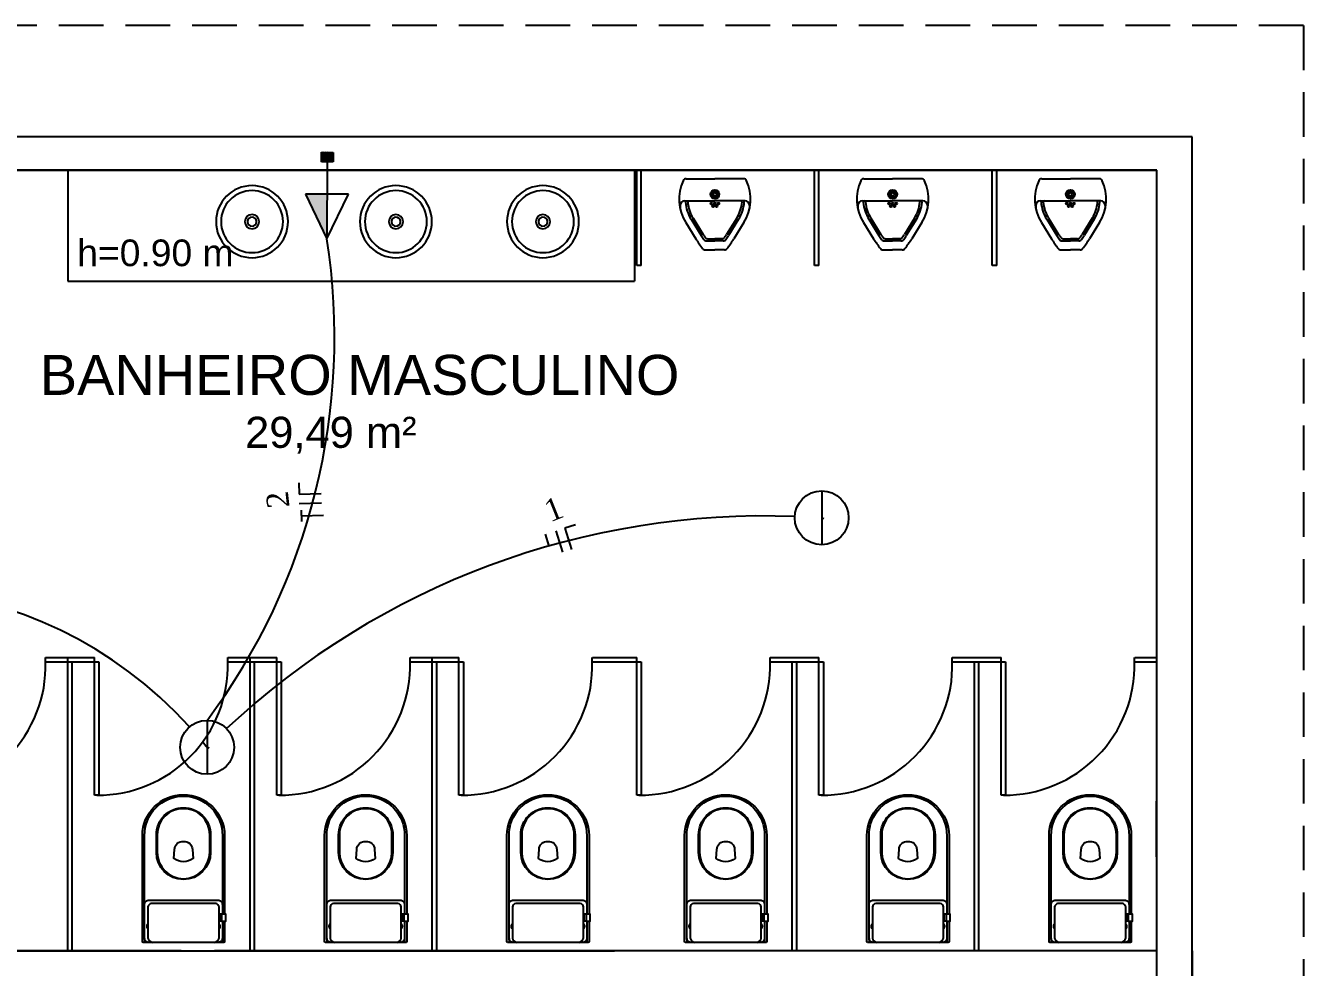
# Model space of a CAD drawing. Header units: inches. Extents: x 645122 to 645329, y 8794230 to 8794268.
# Drawn here: x 645144.23 to 645149.98, y 8794245.35 to 8794249.58 of the extents above; entities that cross this region are included whole.
import ezdxf

# ---------------------------------------------------------------- set-up
doc = ezdxf.new("R2010")
doc.units = ezdxf.units.IN
doc.header["$LTSCALE"] = 8
doc.header["$MEASUREMENT"] = 0
doc.linetypes.add('HIDDEN', pattern=[0.375, 0.25, -0.125])
for name, color, linetype in [('APBAN', 7, 'Continuous'), ('APBAN-I', 251, 'Continuous'), ('pena01', 8, 'Continuous'), ('pena02', 7, 'Continuous'), ('pena1', 8, 'Continuous'), ('pena2', 7, 'Continuous'), ('pena3', 2, 'Continuous'), ('SAN', 7, 'Continuous'), ('SANFINAL', 1, 'Continuous')]:
    doc.layers.add(name, color=color, linetype=linetype)
doc.styles.add('ARIAL', font='arial.ttf', dxfattribs={"height": 36})
doc.styles.add('rocha', font='times.ttf')

# ---------------------------------------------------------------- blocks, each defined once
blk = doc.blocks.new('MICTOR01')
at = {"layer": 'APBAN'}
for p, q in [((-0.1292, 0), (0, 0)), ((0.1292, 0), (0, 0)), ((-0.1309, -0.1976), (-0.0856, -0.2705)), ((0.1309, -0.1976), (0.0856, -0.2705)), ((-0.0432, -0.32), (0, -0.32)), ((0.0432, -0.32), (0, -0.32))]:
    blk.add_line(p, q, dxfattribs=at)
for centre, radius, start, end in [((0.039, -0.092), 0.2, 155.40407, 211.85996), ((-0.1292, -0.015), 0.015, 90, 155.40407), ((0.1292, -0.015), 0.015, 24.59593, 90), ((-0.039, -0.092), 0.2, 328.14004, 24.59593), ((0.3391, -0.0065), 0.5, 211.85996, 217.97883), ((-0.3391, -0.0065), 0.5, 322.02117, 328.14004), ((-0.0432, -0.305), 0.015, 217.97883, 270), ((0.0432, -0.305), 0.015, 270, 322.02117)]:
    blk.add_arc(centre, radius, start, end, dxfattribs=at)
at = {"layer": 'APBAN-I'}
for p, q in [((-0.1364, -0.1), (0, -0.1)), ((0.1364, -0.1), (0, -0.1)), ((-0.1564, -0.12), (-0.1564, -0.1346)), ((0.1564, -0.12), (0.1564, -0.1346)), ((-0.1068, -0.1826), (-0.0615, -0.2555)), ((-0.0983, -0.1773), (-0.053, -0.2502)), ((0.0983, -0.1773), (0.053, -0.2502)), ((0.1068, -0.1826), (0.0615, -0.2555)), ((-0.0374, -0.28), (0, -0.28)), ((-0.0321, -0.27), (0, -0.27)), ((0.0321, -0.27), (0, -0.27)), ((0.0374, -0.28), (0, -0.28))]:
    blk.add_line(p, q, dxfattribs=at)
for centre, radius in [((0, -0.07), 0.02), ((0, -0.07), 0.015), ((-0.016, -0.112), 0.004), ((0, -0.07), 0.0075), ((0, -0.112), 0.004), ((0.016, -0.112), 0.004), ((-0.008, -0.124), 0.004), ((0.008, -0.124), 0.004)]:
    blk.add_circle(centre, radius, dxfattribs=at)
for centre, radius, start, end in [((-0.1364, -0.12), 0.02, 90, 180), ((-0.1272, -0.105), 0.005, 90, 184.47363), ((0.039, -0.092), 0.1717, 184.47363, 211.85996), ((-0.1171, -0.105), 0.005, 90, 184.75982), ((0.039, -0.092), 0.1617, 184.75982, 211.85996), ((-0.039, -0.092), 0.1617, 328.14004, 355.24018), ((-0.039, -0.092), 0.1717, 328.14004, 355.52637), ((0.1171, -0.105), 0.005, 355.24018, 90), ((0.1272, -0.105), 0.005, 355.52637, 90), ((0.1364, -0.12), 0.02, 0, 90), ((0.3391, -0.0065), 0.4717, 211.85996, 214.46895), ((0.3391, -0.0065), 0.4617, 211.85996, 213.79631), ((-0.0374, -0.265), 0.015, 214.46895, 270), ((-0.0321, -0.255), 0.015, 213.79631, 270), ((0.0321, -0.255), 0.015, 270, 326.20369), ((0.0374, -0.265), 0.015, 270, 325.53105), ((-0.3391, -0.0065), 0.4617, 326.20369, 328.14004), ((-0.3391, -0.0065), 0.4717, 325.53105, 328.14004)]:
    blk.add_arc(centre, radius, start, end, dxfattribs=at)

msp = doc.modelspace()

# ---------------------------------------------------------------- hatches: boundary and pattern name
at = {"layer": 'pena2'}
h = msp.add_hatch(color=2, dxfattribs=at)
h.paths.add_polyline_path([(645145.5177, 8794248.7734), (645145.589, 8794248.6243), (645145.5892, 8794248.7733)])
h.paths.add_polyline_path([(645145.4928, 8794248.8254), (645145.5177, 8794248.7734), (645145.5892, 8794248.7733), (645145.5893, 8794248.8253)])
at = {"layer": 'pena3', "linetype": 'Continuous'}
h = msp.add_hatch(dxfattribs=at)
h.set_pattern_fill('ANSI31', color=256, scale=0.04027, angle=1169.92586, style=0)
h.set_pattern_definition([(134.92586, (645119.6225464, 8794259.685132), (-0.0035639672, -0.0035547556), [])])
h.paths.add_polyline_path([(645145.5643, 8794248.9707), (645145.5644, 8794249.013), (645145.6179, 8794249.0129), (645145.6178, 8794248.9706)])

# ---------------------------------------------------------------- linework, layer by layer
at = {"layer": 'Defpoints', "color": 0, "linetype": 'ByBlock'}
for p in [(645144.9102, 8794246.123), (645144.9102, 8794246.123), (645145.7302, 8794246.123), (645146.5502, 8794246.123), (645147.3502, 8794246.123, 0.1331), (645147.3502, 8794246.123, 0.1331), (645148.1702, 8794246.123, 0.1331), (645148.9902, 8794246.123, 0.1331), (645144.7618, 8794245.458), (645144.7618, 8794245.458), (645145.5818, 8794245.458), (645146.4018, 8794245.458), (645147.2018, 8794245.458, 0.1331), (645147.2018, 8794245.458, 0.1331), (645148.0218, 8794245.458, 0.1331), (645148.8418, 8794245.458, 0.1331)]:
    msp.add_point(p, dxfattribs=at)
at = {"layer": 'pena01', "color": 8, "linetype": 'HIDDEN', "ltscale": 0.1}
msp.add_line((645149.9833, 8794249.5833, 0.1331), (645149.9833, 8794241.1083, 0.1331), dxfattribs=at)
at = {"layer": 'pena01', "color": 8}
for p, q in [((645149.4833, 8794249.0833), (645140.7333, 8794249.0833)), ((645149.4833, 8794249.0833, 0.1331), (645140.8833, 8794249.0833)), ((645149.4833, 8794244.0933, 0.1331), (645149.4833, 8794249.0833, 0.1331)), ((645149.3233, 8794248.9333), (645140.8833, 8794248.9333)), ((645140.8833, 8794248.9333), (645149.3233, 8794248.9333)), ((645144.4233, 8794248.9333), (645144.4233, 8794248.4333)), ((645146.973, 8794248.9333), (645146.973, 8794248.4333)), ((645146.983, 8794248.504), (645146.983, 8794248.9333)), ((645147.003, 8794248.504), (645147.003, 8794248.9333)), ((645147.783, 8794248.504), (645147.783, 8794248.9333)), ((645147.803, 8794248.504), (645147.803, 8794248.9333)), ((645148.583, 8794248.504), (645148.583, 8794248.9333)), ((645148.583, 8794248.504), (645148.583, 8794248.9333)), ((645148.583, 8794248.504), (645148.583, 8794248.9333)), ((645148.603, 8794248.504), (645148.603, 8794248.9333)), ((645148.603, 8794248.504), (645148.603, 8794248.9333)), ((645148.603, 8794248.504), (645148.603, 8794248.9333)), ((645149.3233, 8794245.4208, 0.1331), (645149.3233, 8794248.9333, 0.1331)), ((645149.3233, 8794244.2433, 0.1331), (645149.3233, 8794248.9333, 0.1331)), ((645147.003, 8794248.504, -0.1331), (645146.983, 8794248.504, -0.1331)), ((645147.803, 8794248.504, -0.1331), (645147.783, 8794248.504, -0.1331)), ((645148.603, 8794248.504, -0.1331), (645148.583, 8794248.504, -0.1331)), ((645148.603, 8794248.504, -0.1331), (645148.583, 8794248.504, -0.1331)), ((645148.603, 8794248.504, -0.1331), (645148.583, 8794248.504, -0.1331)), ((645144.4233, 8794248.4333), (645146.973, 8794248.4333)), ((645144.3233, 8794246.7408), (645144.5433, 8794246.7408)), ((645144.3233, 8794246.7408), (645144.4233, 8794246.7408)), ((645144.3233, 8794246.7208, -0.1331), (645144.3233, 8794246.7408, -0.1331)), ((645144.3233, 8794246.7208), (645144.5633, 8794246.7208)), ((645144.3233, 8794246.7208), (645144.4233, 8794246.7208)), ((645144.4233, 8794246.7408), (645144.5433, 8794246.7408)), ((645144.4233, 8794246.7408), (645144.5433, 8794246.7408)), ((645144.4233, 8794245.4208, -0.1331), (645144.4233, 8794246.7408, -0.1331)), ((645144.4233, 8794245.4208, -0.1331), (645144.4233, 8794246.7408, -0.1331)), ((645144.4233, 8794245.4208, -0.1331), (645144.4233, 8794246.7408, -0.1331)), ((645144.4233, 8794245.4208, -0.1331), (645144.4233, 8794246.7408, -0.1331)), ((645144.4233, 8794246.7208), (645144.5433, 8794246.7208)), ((645144.4233, 8794246.7208), (645144.5433, 8794246.7208)), ((645144.4233, 8794245.4208, -0.1331), (645144.4233, 8794246.7208, -0.1331)), ((645144.4233, 8794245.4208, -0.1331), (645144.4233, 8794246.7208, -0.1331)), ((645144.4433, 8794245.4208, -0.1331), (645144.4433, 8794246.7208, -0.1331)), ((645144.4433, 8794245.4208, -0.1331), (645144.4433, 8794246.7208, -0.1331)), ((645144.4433, 8794245.4208, -0.1331), (645144.4433, 8794246.7208, -0.1331)), ((645144.4433, 8794245.4208, -0.1331), (645144.4433, 8794246.7208, -0.1331)), ((645144.4433, 8794245.4208, -0.1331), (645144.4433, 8794246.7208, -0.1331)), ((645144.4433, 8794245.4208, -0.1331), (645144.4433, 8794246.7208, -0.1331)), ((645144.5433, 8794246.7208, -0.1331), (645144.5433, 8794246.7408, -0.1331)), ((645144.5433, 8794246.7208, -0.1331), (645144.5433, 8794246.7408, -0.1331)), ((645144.5433, 8794246.1208), (645144.5433, 8794246.7208)), ((645144.5433, 8794246.7208), (645144.5633, 8794246.7208)), ((645144.5433, 8794246.1208), (645144.5433, 8794246.7208)), ((645144.5433, 8794246.7208), (645144.5633, 8794246.7208)), ((645144.5633, 8794246.7208), (645144.5633, 8794246.1208)), ((645144.5633, 8794246.7208), (645144.5633, 8794246.1208)), ((645145.1433, 8794246.7408), (645145.3633, 8794246.7408)), ((645145.1433, 8794246.7408), (645145.2433, 8794246.7408)), ((645145.1433, 8794246.7208, -0.1331), (645145.1433, 8794246.7408, -0.1331)), ((645145.1433, 8794246.7208), (645145.3833, 8794246.7208)), ((645145.1433, 8794246.7208), (645145.2433, 8794246.7208)), ((645145.2433, 8794246.7408), (645145.3633, 8794246.7408)), ((645145.2433, 8794245.4208, -0.1331), (645145.2433, 8794246.7408, -0.1331)), ((645145.2433, 8794245.4208, -0.1331), (645145.2433, 8794246.7408, -0.1331)), ((645145.2433, 8794246.7208), (645145.3633, 8794246.7208)), ((645145.2433, 8794245.4208, -0.1331), (645145.2433, 8794246.7208, -0.1331)), ((645145.2633, 8794245.4208, -0.1331), (645145.2633, 8794246.7208, -0.1331)), ((645145.2633, 8794245.4208, -0.1331), (645145.2633, 8794246.7208, -0.1331)), ((645145.2633, 8794245.4208, -0.1331), (645145.2633, 8794246.7208, -0.1331)), ((645145.3633, 8794246.7208, -0.1331), (645145.3633, 8794246.7408, -0.1331)), ((645145.3633, 8794246.1208), (645145.3633, 8794246.7208)), ((645145.3633, 8794246.7208), (645145.3833, 8794246.7208)), ((645145.3833, 8794246.7208), (645145.3833, 8794246.1208)), ((645145.9633, 8794246.7408), (645146.1833, 8794246.7408)), ((645145.9633, 8794246.7408), (645146.0633, 8794246.7408)), ((645145.9633, 8794246.7208, -0.1331), (645145.9633, 8794246.7408, -0.1331)), ((645145.9633, 8794246.7208), (645146.2033, 8794246.7208)), ((645145.9633, 8794246.7208), (645146.0633, 8794246.7208)), ((645146.0633, 8794246.7408), (645146.1833, 8794246.7408)), ((645146.0633, 8794245.4208, -0.1331), (645146.0633, 8794246.7408, -0.1331)), ((645146.0633, 8794245.4208, -0.1331), (645146.0633, 8794246.7408, -0.1331)), ((645146.0633, 8794245.4208, -0.1331), (645146.0633, 8794246.7408, -0.1331)), ((645146.0633, 8794245.4208, -0.1331), (645146.0633, 8794246.7408, -0.1331)), ((645146.0633, 8794246.7208), (645146.1833, 8794246.7208)), ((645146.0633, 8794245.4208, -0.1331), (645146.0633, 8794246.7208, -0.1331)), ((645146.0633, 8794245.4208, -0.1331), (645146.0633, 8794246.7208, -0.1331)), ((645146.0833, 8794245.4208, -0.1331), (645146.0833, 8794246.7208, -0.1331)), ((645146.0833, 8794245.4208, -0.1331), (645146.0833, 8794246.7208, -0.1331)), ((645146.0833, 8794245.4208, -0.1331), (645146.0833, 8794246.7208, -0.1331)), ((645146.0833, 8794245.4208, -0.1331), (645146.0833, 8794246.7208, -0.1331)), ((645146.0833, 8794245.4208, -0.1331), (645146.0833, 8794246.7208, -0.1331)), ((645146.0833, 8794245.4208, -0.1331), (645146.0833, 8794246.7208, -0.1331)), ((645146.1833, 8794246.7208, -0.1331), (645146.1833, 8794246.7408, -0.1331)), ((645146.1833, 8794246.1208), (645146.1833, 8794246.7208)), ((645146.1833, 8794246.7208), (645146.2033, 8794246.7208)), ((645146.2033, 8794246.7208), (645146.2033, 8794246.1208)), ((645146.7833, 8794246.7208), (645146.7833, 8794246.7408)), ((645146.7841, 8794246.7408), (645146.8833, 8794246.7408)), ((645146.7841, 8794246.7208), (645146.8833, 8794246.7208)), ((645146.8633, 8794246.7408, 0.1331), (645146.9833, 8794246.7408, 0.1331)), ((645146.8633, 8794246.7408, 0.1331), (645146.9833, 8794246.7408, 0.1331)), ((645146.8633, 8794246.7208, 0.1331), (645146.9833, 8794246.7208, 0.1331)), ((645146.8633, 8794246.7208, 0.1331), (645146.9833, 8794246.7208, 0.1331)), ((645146.9833, 8794246.7208), (645146.9833, 8794246.7408)), ((645146.9833, 8794246.7208), (645146.9833, 8794246.7408)), ((645146.9833, 8794246.7208, 0.1331), (645147.0033, 8794246.7208, 0.1331)), ((645146.9833, 8794246.1208, 0.1331), (645146.9833, 8794246.7208, 0.1331)), ((645146.9833, 8794246.7208, 0.1331), (645147.0033, 8794246.7208, 0.1331)), ((645146.9833, 8794246.1208, 0.1331), (645146.9833, 8794246.7208, 0.1331)), ((645146.9833, 8794246.7208, 0.1331), (645147.0033, 8794246.7208, 0.1331)), ((645147.0033, 8794246.7208, 0.1331), (645147.0033, 8794246.1208, 0.1331)), ((645147.0033, 8794246.7208, 0.1331), (645147.0033, 8794246.1208, 0.1331)), ((645147.5833, 8794246.7408, 0.1331), (645147.8033, 8794246.7408, 0.1331)), ((645147.5833, 8794246.7408, 0.1331), (645147.6833, 8794246.7408, 0.1331)), ((645147.5833, 8794246.7208), (645147.5833, 8794246.7408)), ((645147.5833, 8794246.7208, 0.1331), (645147.8233, 8794246.7208, 0.1331)), ((645147.5833, 8794246.7208, 0.1331), (645147.6833, 8794246.7208, 0.1331)), ((645147.6833, 8794246.7408, 0.1331), (645147.8033, 8794246.7408, 0.1331)), ((645147.6833, 8794246.7208, 0.1331), (645147.8033, 8794246.7208, 0.1331)), ((645147.6833, 8794245.4208), (645147.6833, 8794246.7208)), ((645147.6833, 8794245.4208), (645147.6833, 8794246.7208)), ((645147.6833, 8794245.4208), (645147.6833, 8794246.7208)), ((645147.7033, 8794245.4208), (645147.7033, 8794246.7208)), ((645147.7033, 8794245.4208), (645147.7033, 8794246.7208)), ((645147.7033, 8794245.4208), (645147.7033, 8794246.7208)), ((645147.8033, 8794246.7208), (645147.8033, 8794246.7408)), ((645147.8033, 8794246.1208, 0.1331), (645147.8033, 8794246.7208, 0.1331)), ((645147.8033, 8794246.7208, 0.1331), (645147.8233, 8794246.7208, 0.1331)), ((645147.8233, 8794246.7208, 0.1331), (645147.8233, 8794246.1208, 0.1331)), ((645148.4033, 8794246.7408, 0.1331), (645148.6233, 8794246.7408, 0.1331)), ((645148.4033, 8794246.7408, 0.1331), (645148.5033, 8794246.7408, 0.1331)), ((645148.4033, 8794246.7208), (645148.4033, 8794246.7408)), ((645148.4033, 8794246.7208, 0.1331), (645148.6433, 8794246.7208, 0.1331)), ((645148.4033, 8794246.7208, 0.1331), (645148.5033, 8794246.7208, 0.1331)), ((645148.5033, 8794246.7408, 0.1331), (645148.6233, 8794246.7408, 0.1331)), ((645148.5033, 8794246.7208, 0.1331), (645148.6233, 8794246.7208, 0.1331)), ((645148.5033, 8794245.4208), (645148.5033, 8794246.7208)), ((645148.5033, 8794245.4208), (645148.5033, 8794246.7208)), ((645148.5033, 8794245.4208), (645148.5033, 8794246.7208)), ((645148.5033, 8794245.4208), (645148.5033, 8794246.7208)), ((645148.5033, 8794245.4208), (645148.5033, 8794246.7208)), ((645148.5033, 8794245.4208), (645148.5033, 8794246.7208)), ((645148.5233, 8794245.4208), (645148.5233, 8794246.7208)), ((645148.5233, 8794245.4208), (645148.5233, 8794246.7208)), ((645148.5233, 8794245.4208), (645148.5233, 8794246.7208)), ((645148.5233, 8794245.4208), (645148.5233, 8794246.7208)), ((645148.5233, 8794245.4208), (645148.5233, 8794246.7208)), ((645148.5233, 8794245.4208), (645148.5233, 8794246.7208)), ((645148.6233, 8794246.7208), (645148.6233, 8794246.7408)), ((645148.6233, 8794246.1208, 0.1331), (645148.6233, 8794246.7208, 0.1331)), ((645148.6233, 8794246.7208, 0.1331), (645148.6433, 8794246.7208, 0.1331)), ((645148.6433, 8794246.7208, 0.1331), (645148.6433, 8794246.1208, 0.1331)), ((645149.2233, 8794246.7208, 0.1331), (645149.2233, 8794246.7408, 0.1331)), ((645149.2241, 8794246.7408, 0.1331), (645149.3233, 8794246.7408, 0.1331)), ((645149.2241, 8794246.7208, 0.1331), (645149.3233, 8794246.7208, 0.1331)), ((645144.5633, 8794246.1208), (645144.5433, 8794246.1208)), ((645144.5633, 8794246.1208), (645144.5433, 8794246.1208)), ((645145.3833, 8794246.1208), (645145.3633, 8794246.1208)), ((645146.2033, 8794246.1208), (645146.1833, 8794246.1208)), ((645147.0033, 8794246.1208, 0.1331), (645146.9833, 8794246.1208, 0.1331)), ((645147.0033, 8794246.1208, 0.1331), (645146.9833, 8794246.1208, 0.1331)), ((645147.8233, 8794246.1208, 0.1331), (645147.8033, 8794246.1208, 0.1331)), ((645148.6433, 8794246.1208, 0.1331), (645148.6233, 8794246.1208, 0.1331)), ((645140.8833, 8794245.4208), (645144.9333, 8794245.4208)), ((645144.9333, 8794245.4208), (645140.8833, 8794245.4208)), ((645140.8833, 8794245.4208), (645145.0833, 8794245.4208)), ((645140.8833, 8794245.4208), (645146.8833, 8794245.4208)), ((645149.3233, 8794245.4208), (645145.0833, 8794245.4208)), ((645149.4833, 8794245.4208, 0.1331), (645149.4833, 8794241.6083, 0.1331))]:
    msp.add_line(p, q, dxfattribs=at)
for centre in [(645143.7383, 8794246.706), (645144.5583, 8794246.706), (645144.5583, 8794246.706), (645145.3783, 8794246.706), (645146.1983, 8794246.706), (645146.9983, 8794246.706, 0.1331), (645146.9983, 8794246.706, 0.1331), (645147.8183, 8794246.706, 0.1331), (645148.6383, 8794246.706, 0.1331)]:
    msp.add_arc(centre, 0.5852, 269.51044, 1.45249, dxfattribs=at)
at = {"layer": 'pena02'}
for centre in [(645146.4436, 8794243.3195), (645143.678, 8794242.287)]:
    msp.add_arc(centre, 4.2743, 71.15286, 71.27884, dxfattribs=at)
at = {"layer": 'pena1', "linetype": 'HIDDEN', "ltscale": 0.1}
msp.add_line((645149.9833, 8794249.5833, 0.1331), (645140.8833, 8794249.5833), dxfattribs=at)
at = {"layer": 'pena1'}
msp.add_line((645149.3227, 8794245.8433), (645149.3227, 8794246.0933), dxfattribs=at)
at = {"layer": 'pena2'}
for p, q in [((645145.4626, 8794247.5256), (645145.4638, 8794247.4756)), ((645145.4638, 8794247.4756), (645145.5638, 8794247.478)), ((645145.4648, 8794247.4331), (645145.5648, 8794247.4355)), ((645145.4733, 8794247.4023), (645145.4745, 8794247.3523)), ((645145.4738, 8794247.3774), (645145.5738, 8794247.3799)), ((645146.5718, 8794247.2949), (645146.588, 8794247.2417)), ((645146.6196, 8794247.3095), (645146.6487, 8794247.2138)), ((645146.7081, 8794247.3364), (645146.6603, 8794247.3218)), ((645146.6603, 8794247.3218), (645146.6894, 8794247.2262))]:
    msp.add_line(p, q, dxfattribs=at)
for centre, radius, start, end in [((645142.7442, 8794248.1817), 2.879, 323.20983, 8.84479), ((645147.5576, 8794243.8383), 3.5388, 87.78473, 133.1497), ((645143.5624, 8794245.1513), 1.901, 42.19419, 128.66904), ((645143.5624, 8794245.1513), 1.901, 38.51496, 39.46559)]:
    msp.add_arc(centre, radius, start, end, dxfattribs=at)
at = {"layer": 'pena3'}
for p, q in [((645145.5643, 8794248.9707), (645145.5644, 8794249.013)), ((645145.5644, 8794249.013), (645145.6179, 8794249.0129)), ((645145.6179, 8794249.0129), (645145.6178, 8794248.9706)), ((645145.6178, 8794248.9706), (645145.5643, 8794248.9707)), ((645145.5895, 8794248.9686), (645145.589, 8794248.6251)), ((645145.5895, 8794248.9686), (645145.5895, 8794248.9686)), ((645145.4928, 8794248.8254), (645145.5892, 8794248.6239)), ((645145.6861, 8794248.8251), (645145.4928, 8794248.8254)), ((645145.5892, 8794248.6239), (645145.6861, 8794248.8251)), ((645145.5892, 8794248.6239), (645145.5892, 8794248.6239)), ((645147.8155, 8794247.49), (645147.8155, 8794247.2475)), ((645145.0498, 8794246.4574), (645145.0498, 8794246.215))]:
    msp.add_line(p, q, dxfattribs=at)
for centre in [(645147.8155, 8794247.3688), (645145.0498, 8794246.3362)]:
    msp.add_circle(centre, 0.1212, dxfattribs=at)
at = {"layer": 'SAN'}
for points, elevation in [([(645144.7618, 8794245.458, -0.329256), (645144.7585, 8794245.4618), (645144.7585, 8794245.939, -0.412623), (645144.9435, 8794246.123, -0.412623), (645145.1285, 8794245.939), (645145.1285, 8794245.5875), (645145.1325, 8794245.5875), (645145.1325, 8794245.5525), (645145.1285, 8794245.5525), (645145.1285, 8794245.4618, -0.329256), (645145.1252, 8794245.458), (645145.116, 8794245.458), (645144.9435, 8794245.458), (645144.7706, 8794245.458)], 0), ([(645144.7618, 8794245.458, -0.329256), (645144.7585, 8794245.4618), (645144.7585, 8794245.939, -0.412623), (645144.9435, 8794246.123, -0.412623), (645145.1285, 8794245.939), (645145.1285, 8794245.5875), (645145.1325, 8794245.5875), (645145.1325, 8794245.5525), (645145.1285, 8794245.5525), (645145.1285, 8794245.4618, -0.329256), (645145.1252, 8794245.458), (645145.116, 8794245.458), (645144.9435, 8794245.458), (645144.7706, 8794245.458)], 0), ([(645145.5818, 8794245.458, -0.329256), (645145.5785, 8794245.4618), (645145.5785, 8794245.939, -0.412623), (645145.7635, 8794246.123, -0.412623), (645145.9485, 8794245.939), (645145.9485, 8794245.5875), (645145.9525, 8794245.5875), (645145.9525, 8794245.5525), (645145.9485, 8794245.5525), (645145.9485, 8794245.4618, -0.329256), (645145.9452, 8794245.458), (645145.936, 8794245.458), (645145.7635, 8794245.458), (645145.5906, 8794245.458)], 0), ([(645146.4018, 8794245.458, -0.329256), (645146.3985, 8794245.4618), (645146.3985, 8794245.939, -0.412623), (645146.5835, 8794246.123, -0.412623), (645146.7685, 8794245.939), (645146.7685, 8794245.5875), (645146.7725, 8794245.5875), (645146.7725, 8794245.5525), (645146.7685, 8794245.5525), (645146.7685, 8794245.4618, -0.329256), (645146.7652, 8794245.458), (645146.756, 8794245.458), (645146.5835, 8794245.458), (645146.4106, 8794245.458)], 0), ([(645147.2018, 8794245.458, -0.329256), (645147.1985, 8794245.4618), (645147.1985, 8794245.939, -0.412623), (645147.3835, 8794246.123, -0.412623), (645147.5685, 8794245.939), (645147.5685, 8794245.5875), (645147.5725, 8794245.5875), (645147.5725, 8794245.5525), (645147.5685, 8794245.5525), (645147.5685, 8794245.4618, -0.329256), (645147.5652, 8794245.458), (645147.556, 8794245.458), (645147.3835, 8794245.458), (645147.2106, 8794245.458)], 0.1331), ([(645147.2018, 8794245.458, -0.329256), (645147.1985, 8794245.4618), (645147.1985, 8794245.939, -0.412623), (645147.3835, 8794246.123, -0.412623), (645147.5685, 8794245.939), (645147.5685, 8794245.5875), (645147.5725, 8794245.5875), (645147.5725, 8794245.5525), (645147.5685, 8794245.5525), (645147.5685, 8794245.4618, -0.329256), (645147.5652, 8794245.458), (645147.556, 8794245.458), (645147.3835, 8794245.458), (645147.2106, 8794245.458)], 0.1331), ([(645148.0218, 8794245.458, -0.329256), (645148.0185, 8794245.4618), (645148.0185, 8794245.939, -0.412623), (645148.2035, 8794246.123, -0.412623), (645148.3885, 8794245.939), (645148.3885, 8794245.5875), (645148.3925, 8794245.5875), (645148.3925, 8794245.5525), (645148.3885, 8794245.5525), (645148.3885, 8794245.4618, -0.329256), (645148.3852, 8794245.458), (645148.376, 8794245.458), (645148.2035, 8794245.458), (645148.0306, 8794245.458)], 0.1331), ([(645148.8418, 8794245.458, -0.329256), (645148.8385, 8794245.4618), (645148.8385, 8794245.939, -0.412623), (645149.0235, 8794246.123, -0.412623), (645149.2085, 8794245.939), (645149.2085, 8794245.5875), (645149.2125, 8794245.5875), (645149.2125, 8794245.5525), (645149.2085, 8794245.5525), (645149.2085, 8794245.4618, -0.329256), (645149.2052, 8794245.458), (645149.196, 8794245.458), (645149.0235, 8794245.458), (645148.8506, 8794245.458)], 0.1331), ([(645144.9435, 8794246.064, -0.418544), (645145.0655, 8794245.943), (645145.0655, 8794245.864, -0.411864), (645144.9435, 8794245.741, -0.411864), (645144.8215, 8794245.864), (645144.8215, 8794245.943, -0.418544)], 0), ([(645144.9435, 8794246.064, -0.418544), (645145.0655, 8794245.943), (645145.0655, 8794245.864, -0.411864), (645144.9435, 8794245.741, -0.411864), (645144.8215, 8794245.864), (645144.8215, 8794245.943, -0.418544)], 0), ([(645145.7635, 8794246.064, -0.418544), (645145.8855, 8794245.943), (645145.8855, 8794245.864, -0.411864), (645145.7635, 8794245.741, -0.411864), (645145.6415, 8794245.864), (645145.6415, 8794245.943, -0.418544)], 0), ([(645146.5835, 8794246.064, -0.418544), (645146.7055, 8794245.943), (645146.7055, 8794245.864, -0.411864), (645146.5835, 8794245.741, -0.411864), (645146.4615, 8794245.864), (645146.4615, 8794245.943, -0.418544)], 0), ([(645147.3835, 8794246.064, -0.418544), (645147.5055, 8794245.943), (645147.5055, 8794245.864, -0.411864), (645147.3835, 8794245.741, -0.411864), (645147.2615, 8794245.864), (645147.2615, 8794245.943, -0.418544)], 0.1331), ([(645147.3835, 8794246.064, -0.418544), (645147.5055, 8794245.943), (645147.5055, 8794245.864, -0.411864), (645147.3835, 8794245.741, -0.411864), (645147.2615, 8794245.864), (645147.2615, 8794245.943, -0.418544)], 0.1331), ([(645148.2035, 8794246.064, -0.418544), (645148.3255, 8794245.943), (645148.3255, 8794245.864, -0.411864), (645148.2035, 8794245.741, -0.411864), (645148.0815, 8794245.864), (645148.0815, 8794245.943, -0.418544)], 0.1331), ([(645149.0235, 8794246.064, -0.418544), (645149.1455, 8794245.943), (645149.1455, 8794245.864, -0.411864), (645149.0235, 8794245.741, -0.411864), (645148.9015, 8794245.864), (645148.9015, 8794245.943, -0.418544)], 0.1331), ([(645144.9435, 8794245.913, -0.428571), (645144.9835, 8794245.876), (645144.9865, 8794245.836, -0.16754), (645144.9435, 8794245.821, -0.16754), (645144.9005, 8794245.836), (645144.9035, 8794245.876, -0.428571)], 0), ([(645144.9435, 8794245.913, -0.428571), (645144.9835, 8794245.876), (645144.9865, 8794245.836, -0.16754), (645144.9435, 8794245.821, -0.16754), (645144.9005, 8794245.836), (645144.9035, 8794245.876, -0.428571)], 0), ([(645145.7635, 8794245.913, -0.428571), (645145.8035, 8794245.876), (645145.8065, 8794245.836, -0.16754), (645145.7635, 8794245.821, -0.16754), (645145.7205, 8794245.836), (645145.7235, 8794245.876, -0.428571)], 0), ([(645146.5835, 8794245.913, -0.428571), (645146.6235, 8794245.876), (645146.6265, 8794245.836, -0.16754), (645146.5835, 8794245.821, -0.16754), (645146.5405, 8794245.836), (645146.5435, 8794245.876, -0.428571)], 0), ([(645147.3835, 8794245.913, -0.428571), (645147.4235, 8794245.876), (645147.4265, 8794245.836, -0.16754), (645147.3835, 8794245.821, -0.16754), (645147.3405, 8794245.836), (645147.3435, 8794245.876, -0.428571)], 0.1331), ([(645147.3835, 8794245.913, -0.428571), (645147.4235, 8794245.876), (645147.4265, 8794245.836, -0.16754), (645147.3835, 8794245.821, -0.16754), (645147.3405, 8794245.836), (645147.3435, 8794245.876, -0.428571)], 0.1331), ([(645148.2035, 8794245.913, -0.428571), (645148.2435, 8794245.876), (645148.2465, 8794245.836, -0.16754), (645148.2035, 8794245.821, -0.16754), (645148.1605, 8794245.836), (645148.1635, 8794245.876, -0.428571)], 0.1331), ([(645149.0235, 8794245.913, -0.428571), (645149.0635, 8794245.876), (645149.0665, 8794245.836, -0.16754), (645149.0235, 8794245.821, -0.16754), (645148.9805, 8794245.836), (645148.9835, 8794245.876, -0.428571)], 0.1331)]:
    msp.add_lwpolyline(points, format="xyb", close=True, dxfattribs=dict(at, elevation=elevation))
for points, elevation in [([(645144.7885, 8794245.458, -0.436499), (645144.7685, 8794245.478), (645144.7685, 8794245.628, -0.438636), (645144.7885, 8794245.648), (645144.9435, 8794245.648), (645145.0985, 8794245.648, -0.438636), (645145.1185, 8794245.628), (645145.1185, 8794245.5875, -0.462949)], 0), ([(645144.7885, 8794245.458, -0.436499), (645144.7685, 8794245.478), (645144.7685, 8794245.628, -0.438636), (645144.7885, 8794245.648), (645144.9435, 8794245.648), (645145.0985, 8794245.648, -0.438636), (645145.1185, 8794245.628), (645145.1185, 8794245.5875, -0.462949)], 0), ([(645145.6085, 8794245.458, -0.436499), (645145.5885, 8794245.478), (645145.5885, 8794245.628, -0.438636), (645145.6085, 8794245.648), (645145.7635, 8794245.648), (645145.9185, 8794245.648, -0.438636), (645145.9385, 8794245.628), (645145.9385, 8794245.5875, -0.462949)], 0), ([(645146.4285, 8794245.458, -0.436499), (645146.4085, 8794245.478), (645146.4085, 8794245.628, -0.438636), (645146.4285, 8794245.648), (645146.5835, 8794245.648), (645146.7385, 8794245.648, -0.438636), (645146.7585, 8794245.628), (645146.7585, 8794245.5875, -0.462949)], 0), ([(645147.2285, 8794245.458, -0.436499), (645147.2085, 8794245.478), (645147.2085, 8794245.628, -0.438636), (645147.2285, 8794245.648), (645147.3835, 8794245.648), (645147.5385, 8794245.648, -0.438636), (645147.5585, 8794245.628), (645147.5585, 8794245.5875, -0.462949)], 0.1331), ([(645147.2285, 8794245.458, -0.436499), (645147.2085, 8794245.478), (645147.2085, 8794245.628, -0.438636), (645147.2285, 8794245.648), (645147.3835, 8794245.648), (645147.5385, 8794245.648, -0.438636), (645147.5585, 8794245.628), (645147.5585, 8794245.5875, -0.462949)], 0.1331), ([(645148.0485, 8794245.458, -0.436499), (645148.0285, 8794245.478), (645148.0285, 8794245.628, -0.438636), (645148.0485, 8794245.648), (645148.2035, 8794245.648), (645148.3585, 8794245.648, -0.438636), (645148.3785, 8794245.628), (645148.3785, 8794245.5875, -0.462949)], 0.1331), ([(645148.8685, 8794245.458, -0.436499), (645148.8485, 8794245.478), (645148.8485, 8794245.628, -0.438636), (645148.8685, 8794245.648), (645149.0235, 8794245.648), (645149.1785, 8794245.648, -0.438636), (645149.1985, 8794245.628), (645149.1985, 8794245.5875, -0.462949)], 0.1331), ([(645145.1185, 8794245.5525), (645145.1185, 8794245.478, -0.436499), (645145.0985, 8794245.458)], 0), ([(645145.1185, 8794245.5525), (645145.1185, 8794245.478, -0.436499), (645145.0985, 8794245.458)], 0), ([(645145.9385, 8794245.5525), (645145.9385, 8794245.478, -0.436499), (645145.9185, 8794245.458)], 0), ([(645146.7585, 8794245.5525), (645146.7585, 8794245.478, -0.436499), (645146.7385, 8794245.458)], 0), ([(645147.5585, 8794245.5525), (645147.5585, 8794245.478, -0.436499), (645147.5385, 8794245.458)], 0.1331), ([(645147.5585, 8794245.5525), (645147.5585, 8794245.478, -0.436499), (645147.5385, 8794245.458)], 0.1331), ([(645148.3785, 8794245.5525), (645148.3785, 8794245.478, -0.436499), (645148.3585, 8794245.458)], 0.1331), ([(645149.1985, 8794245.5525), (645149.1985, 8794245.478, -0.436499), (645149.1785, 8794245.458)], 0.1331)]:
    msp.add_lwpolyline(points, format="xyb", dxfattribs=dict(at, elevation=elevation))
at = {"layer": 'SAN', "extrusion": (0, 0, -1)}
for centre, major_axis in [((645145.252, 8794248.7011), (-0.1146, 0.1146)), ((645145.8995, 8794248.7011), (-0.1146, 0.1146)), ((645145.8995, 8794248.7011), (-0.1146, 0.1146)), ((645146.5612, 8794248.7011), (-0.1146, 0.1146)), ((645146.5612, 8794248.7011), (-0.1146, 0.1146)), ((645145.252, 8794248.7011), (-0.0226, 0.0226)), ((645145.8995, 8794248.7011), (-0.0226, 0.0226)), ((645145.8995, 8794248.7011), (-0.0226, 0.0226)), ((645146.5612, 8794248.7011), (-0.0226, 0.0226)), ((645146.5612, 8794248.7011), (-0.0226, 0.0226))]:
    msp.add_ellipse(centre, major_axis=major_axis, ratio=1, start_param=3.926991, end_param=10.210176, dxfattribs=at)
at = {"layer": 'SANFINAL'}
for points, elevation in [([(645144.7685, 8794245.6296), (645144.7685, 8794245.939, -0.416038), (645144.9435, 8794246.117, -0.416038), (645145.1185, 8794245.939), (645145.1185, 8794245.6296)], 0), ([(645144.7685, 8794245.6296), (645144.7685, 8794245.939, -0.416038), (645144.9435, 8794246.117, -0.416038), (645145.1185, 8794245.939), (645145.1185, 8794245.6296)], 0), ([(645145.5885, 8794245.6296), (645145.5885, 8794245.939, -0.416038), (645145.7635, 8794246.117, -0.416038), (645145.9385, 8794245.939), (645145.9385, 8794245.6296)], 0), ([(645146.4085, 8794245.6296), (645146.4085, 8794245.939, -0.416038), (645146.5835, 8794246.117, -0.416038), (645146.7585, 8794245.939), (645146.7585, 8794245.6296)], 0), ([(645147.2085, 8794245.6296), (645147.2085, 8794245.939, -0.416038), (645147.3835, 8794246.117, -0.416038), (645147.5585, 8794245.939), (645147.5585, 8794245.6296)], 0.1331), ([(645147.2085, 8794245.6296), (645147.2085, 8794245.939, -0.416038), (645147.3835, 8794246.117, -0.416038), (645147.5585, 8794245.939), (645147.5585, 8794245.6296)], 0.1331), ([(645148.0285, 8794245.6296), (645148.0285, 8794245.939, -0.416038), (645148.2035, 8794246.117, -0.416038), (645148.3785, 8794245.939), (645148.3785, 8794245.6296)], 0.1331), ([(645148.8485, 8794245.6296), (645148.8485, 8794245.939, -0.416038), (645149.0235, 8794246.117, -0.416038), (645149.1985, 8794245.939), (645149.1985, 8794245.6296)], 0.1331), ([(645145.0835, 8794245.458, 0.324141), (645145.1035, 8794245.478), (645145.1035, 8794245.618, 0.333333), (645145.0885, 8794245.633), (645144.9435, 8794245.633), (645144.7985, 8794245.633, 0.333333), (645144.7835, 8794245.618), (645144.7835, 8794245.478, 0.324141), (645144.8035, 8794245.458, 0.324141)], 0), ([(645145.0835, 8794245.458, 0.324141), (645145.1035, 8794245.478), (645145.1035, 8794245.618, 0.333333), (645145.0885, 8794245.633), (645144.9435, 8794245.633), (645144.7985, 8794245.633, 0.333333), (645144.7835, 8794245.618), (645144.7835, 8794245.478, 0.324141), (645144.8035, 8794245.458, 0.324141)], 0), ([(645145.9035, 8794245.458, 0.324141), (645145.9235, 8794245.478), (645145.9235, 8794245.618, 0.333333), (645145.9085, 8794245.633), (645145.7635, 8794245.633), (645145.6185, 8794245.633, 0.333333), (645145.6035, 8794245.618), (645145.6035, 8794245.478, 0.324141), (645145.6235, 8794245.458, 0.324141)], 0), ([(645146.7235, 8794245.458, 0.324141), (645146.7435, 8794245.478), (645146.7435, 8794245.618, 0.333333), (645146.7285, 8794245.633), (645146.5835, 8794245.633), (645146.4385, 8794245.633, 0.333333), (645146.4235, 8794245.618), (645146.4235, 8794245.478, 0.324141), (645146.4435, 8794245.458, 0.324141)], 0), ([(645147.5235, 8794245.458, 0.324141), (645147.5435, 8794245.478), (645147.5435, 8794245.618, 0.333333), (645147.5285, 8794245.633), (645147.3835, 8794245.633), (645147.2385, 8794245.633, 0.333333), (645147.2235, 8794245.618), (645147.2235, 8794245.478, 0.324141), (645147.2435, 8794245.458, 0.324141)], 0.1331), ([(645147.5235, 8794245.458, 0.324141), (645147.5435, 8794245.478), (645147.5435, 8794245.618, 0.333333), (645147.5285, 8794245.633), (645147.3835, 8794245.633), (645147.2385, 8794245.633, 0.333333), (645147.2235, 8794245.618), (645147.2235, 8794245.478, 0.324141), (645147.2435, 8794245.458, 0.324141)], 0.1331), ([(645148.3435, 8794245.458, 0.324141), (645148.3635, 8794245.478), (645148.3635, 8794245.618, 0.333333), (645148.3485, 8794245.633), (645148.2035, 8794245.633), (645148.0585, 8794245.633, 0.333333), (645148.0435, 8794245.618), (645148.0435, 8794245.478, 0.324141), (645148.0635, 8794245.458, 0.324141)], 0.1331), ([(645149.1635, 8794245.458, 0.324141), (645149.1835, 8794245.478), (645149.1835, 8794245.618, 0.333333), (645149.1685, 8794245.633), (645149.0235, 8794245.633), (645148.8785, 8794245.633, 0.333333), (645148.8635, 8794245.618), (645148.8635, 8794245.478, 0.324141), (645148.8835, 8794245.458, 0.324141)], 0.1331), ([(645144.7835, 8794245.54), (645144.7815, 8794245.54, 0.322509), (645144.7808, 8794245.5396, 0.322191), (645144.7807, 8794245.5224, 0.374703), (645144.7815, 8794245.522), (645144.7835, 8794245.522)], 0), ([(645144.7835, 8794245.54), (645144.7815, 8794245.54, 0.322509), (645144.7808, 8794245.5396, 0.322191), (645144.7807, 8794245.5224, 0.374703), (645144.7815, 8794245.522), (645144.7835, 8794245.522)], 0), ([(645145.1035, 8794245.522), (645145.1055, 8794245.522, 0.374703), (645145.1063, 8794245.5224, 0.322191), (645145.1062, 8794245.5396, 0.322509), (645145.1055, 8794245.54), (645145.1035, 8794245.54)], 0), ([(645145.1035, 8794245.522), (645145.1055, 8794245.522, 0.374703), (645145.1063, 8794245.5224, 0.322191), (645145.1062, 8794245.5396, 0.322509), (645145.1055, 8794245.54), (645145.1035, 8794245.54)], 0), ([(645145.6035, 8794245.54), (645145.6015, 8794245.54, 0.322509), (645145.6008, 8794245.5396, 0.322191), (645145.6007, 8794245.5224, 0.374703), (645145.6015, 8794245.522), (645145.6035, 8794245.522)], 0), ([(645145.9235, 8794245.522), (645145.9255, 8794245.522, 0.374703), (645145.9263, 8794245.5224, 0.322191), (645145.9262, 8794245.5396, 0.322509), (645145.9255, 8794245.54), (645145.9235, 8794245.54)], 0), ([(645146.4235, 8794245.54), (645146.4215, 8794245.54, 0.322509), (645146.4208, 8794245.5396, 0.322191), (645146.4207, 8794245.5224, 0.374703), (645146.4215, 8794245.522), (645146.4235, 8794245.522)], 0), ([(645146.7435, 8794245.522), (645146.7455, 8794245.522, 0.374703), (645146.7463, 8794245.5224, 0.322191), (645146.7462, 8794245.5396, 0.322509), (645146.7455, 8794245.54), (645146.7435, 8794245.54)], 0), ([(645147.2235, 8794245.54), (645147.2215, 8794245.54, 0.322509), (645147.2208, 8794245.5396, 0.322191), (645147.2207, 8794245.5224, 0.374703), (645147.2215, 8794245.522), (645147.2235, 8794245.522)], 0.1331), ([(645147.2235, 8794245.54), (645147.2215, 8794245.54, 0.322509), (645147.2208, 8794245.5396, 0.322191), (645147.2207, 8794245.5224, 0.374703), (645147.2215, 8794245.522), (645147.2235, 8794245.522)], 0.1331), ([(645147.5435, 8794245.522), (645147.5455, 8794245.522, 0.374703), (645147.5463, 8794245.5224, 0.322191), (645147.5462, 8794245.5396, 0.322509), (645147.5455, 8794245.54), (645147.5435, 8794245.54)], 0.1331), ([(645147.5435, 8794245.522), (645147.5455, 8794245.522, 0.374703), (645147.5463, 8794245.5224, 0.322191), (645147.5462, 8794245.5396, 0.322509), (645147.5455, 8794245.54), (645147.5435, 8794245.54)], 0.1331), ([(645148.0435, 8794245.54), (645148.0415, 8794245.54, 0.322509), (645148.0408, 8794245.5396, 0.322191), (645148.0407, 8794245.5224, 0.374703), (645148.0415, 8794245.522), (645148.0435, 8794245.522)], 0.1331), ([(645148.3635, 8794245.522), (645148.3655, 8794245.522, 0.374703), (645148.3663, 8794245.5224, 0.322191), (645148.3662, 8794245.5396, 0.322509), (645148.3655, 8794245.54), (645148.3635, 8794245.54)], 0.1331), ([(645148.8635, 8794245.54), (645148.8615, 8794245.54, 0.322509), (645148.8608, 8794245.5396, 0.322191), (645148.8607, 8794245.5224, 0.374703), (645148.8615, 8794245.522), (645148.8635, 8794245.522)], 0.1331), ([(645149.1835, 8794245.522), (645149.1855, 8794245.522, 0.374703), (645149.1863, 8794245.5224, 0.322191), (645149.1862, 8794245.5396, 0.322509), (645149.1855, 8794245.54), (645149.1835, 8794245.54)], 0.1331), ([(645144.7685, 8794245.4765), (645144.7685, 8794245.4604, 0.407321), (645144.7706, 8794245.458, 0.407321)], 0), ([(645144.7685, 8794245.4765), (645144.7685, 8794245.4604, 0.407321), (645144.7706, 8794245.458, 0.407321)], 0), ([(645145.1185, 8794245.478), (645145.1185, 8794245.4604, -0.407321), (645145.1165, 8794245.458)], 0), ([(645145.1185, 8794245.478), (645145.1185, 8794245.4604, -0.407321), (645145.1165, 8794245.458)], 0), ([(645145.5885, 8794245.4765), (645145.5885, 8794245.4604, 0.407321), (645145.5906, 8794245.458, 0.407321)], 0), ([(645145.9385, 8794245.478), (645145.9385, 8794245.4604, -0.407321), (645145.9365, 8794245.458)], 0), ([(645146.4085, 8794245.4765), (645146.4085, 8794245.4604, 0.407321), (645146.4106, 8794245.458, 0.407321)], 0), ([(645146.7585, 8794245.478), (645146.7585, 8794245.4604, -0.407321), (645146.7565, 8794245.458)], 0), ([(645147.2085, 8794245.4765), (645147.2085, 8794245.4604, 0.407321), (645147.2106, 8794245.458, 0.407321)], 0.1331), ([(645147.2085, 8794245.4765), (645147.2085, 8794245.4604, 0.407321), (645147.2106, 8794245.458, 0.407321)], 0.1331), ([(645147.5585, 8794245.478), (645147.5585, 8794245.4604, -0.407321), (645147.5565, 8794245.458)], 0.1331), ([(645147.5585, 8794245.478), (645147.5585, 8794245.4604, -0.407321), (645147.5565, 8794245.458)], 0.1331), ([(645148.0285, 8794245.4765), (645148.0285, 8794245.4604, 0.407321), (645148.0306, 8794245.458, 0.407321)], 0.1331), ([(645148.3785, 8794245.478), (645148.3785, 8794245.4604, -0.407321), (645148.3765, 8794245.458)], 0.1331), ([(645148.8485, 8794245.4765), (645148.8485, 8794245.4604, 0.407321), (645148.8506, 8794245.458, 0.407321)], 0.1331), ([(645149.1985, 8794245.478), (645149.1985, 8794245.4604, -0.407321), (645149.1965, 8794245.458)], 0.1331)]:
    msp.add_lwpolyline(points, format="xyb", dxfattribs=dict(at, elevation=elevation))
for points, elevation in [([(645144.9435, 8794246.06, 0.418677), (645144.8255, 8794245.943), (645144.8255, 8794245.864, 0.411784), (645144.9435, 8794245.745, 0.411784), (645145.0615, 8794245.864), (645145.0615, 8794245.943, 0.418677)], 0), ([(645144.9435, 8794246.06, 0.418677), (645144.8255, 8794245.943), (645144.8255, 8794245.864, 0.411784), (645144.9435, 8794245.745, 0.411784), (645145.0615, 8794245.864), (645145.0615, 8794245.943, 0.418677)], 0), ([(645145.7635, 8794246.06, 0.418677), (645145.6455, 8794245.943), (645145.6455, 8794245.864, 0.411784), (645145.7635, 8794245.745, 0.411784), (645145.8815, 8794245.864), (645145.8815, 8794245.943, 0.418677)], 0), ([(645146.5835, 8794246.06, 0.418677), (645146.4655, 8794245.943), (645146.4655, 8794245.864, 0.411784), (645146.5835, 8794245.745, 0.411784), (645146.7015, 8794245.864), (645146.7015, 8794245.943, 0.418677)], 0), ([(645147.3835, 8794246.06, 0.418677), (645147.2655, 8794245.943), (645147.2655, 8794245.864, 0.411784), (645147.3835, 8794245.745, 0.411784), (645147.5015, 8794245.864), (645147.5015, 8794245.943, 0.418677)], 0.1331), ([(645147.3835, 8794246.06, 0.418677), (645147.2655, 8794245.943), (645147.2655, 8794245.864, 0.411784), (645147.3835, 8794245.745, 0.411784), (645147.5015, 8794245.864), (645147.5015, 8794245.943, 0.418677)], 0.1331), ([(645148.2035, 8794246.06, 0.418677), (645148.0855, 8794245.943), (645148.0855, 8794245.864, 0.411784), (645148.2035, 8794245.745, 0.411784), (645148.3215, 8794245.864), (645148.3215, 8794245.943, 0.418677)], 0.1331), ([(645149.0235, 8794246.06, 0.418677), (645148.9055, 8794245.943), (645148.9055, 8794245.864, 0.411784), (645149.0235, 8794245.745, 0.411784), (645149.1415, 8794245.864), (645149.1415, 8794245.943, 0.418677)], 0.1331)]:
    msp.add_lwpolyline(points, format="xyb", close=True, dxfattribs=dict(at, elevation=elevation))
for points, elevation in [([(645145.1165, 8794245.585), (645145.1055, 8794245.585), (645145.1055, 8794245.555), (645145.1165, 8794245.555)], 0), ([(645145.1165, 8794245.585), (645145.1055, 8794245.585), (645145.1055, 8794245.555), (645145.1165, 8794245.555)], 0), ([(645145.1285, 8794245.5525), (645145.1165, 8794245.5525), (645145.1165, 8794245.5875), (645145.1285, 8794245.5875)], 0), ([(645145.1285, 8794245.5525), (645145.1165, 8794245.5525), (645145.1165, 8794245.5875), (645145.1285, 8794245.5875)], 0), ([(645145.9365, 8794245.585), (645145.9255, 8794245.585), (645145.9255, 8794245.555), (645145.9365, 8794245.555)], 0), ([(645145.9485, 8794245.5525), (645145.9365, 8794245.5525), (645145.9365, 8794245.5875), (645145.9485, 8794245.5875)], 0), ([(645146.7565, 8794245.585), (645146.7455, 8794245.585), (645146.7455, 8794245.555), (645146.7565, 8794245.555)], 0), ([(645146.7685, 8794245.5525), (645146.7565, 8794245.5525), (645146.7565, 8794245.5875), (645146.7685, 8794245.5875)], 0), ([(645147.5565, 8794245.585), (645147.5455, 8794245.585), (645147.5455, 8794245.555), (645147.5565, 8794245.555)], 0.1331), ([(645147.5565, 8794245.585), (645147.5455, 8794245.585), (645147.5455, 8794245.555), (645147.5565, 8794245.555)], 0.1331), ([(645147.5685, 8794245.5525), (645147.5565, 8794245.5525), (645147.5565, 8794245.5875), (645147.5685, 8794245.5875)], 0.1331), ([(645147.5685, 8794245.5525), (645147.5565, 8794245.5525), (645147.5565, 8794245.5875), (645147.5685, 8794245.5875)], 0.1331), ([(645148.3765, 8794245.585), (645148.3655, 8794245.585), (645148.3655, 8794245.555), (645148.3765, 8794245.555)], 0.1331), ([(645148.3885, 8794245.5525), (645148.3765, 8794245.5525), (645148.3765, 8794245.5875), (645148.3885, 8794245.5875)], 0.1331), ([(645149.1965, 8794245.585), (645149.1855, 8794245.585), (645149.1855, 8794245.555), (645149.1965, 8794245.555)], 0.1331), ([(645149.2085, 8794245.5525), (645149.1965, 8794245.5525), (645149.1965, 8794245.5875), (645149.2085, 8794245.5875)], 0.1331)]:
    msp.add_lwpolyline(points, dxfattribs=dict(at, elevation=elevation))
at = {"layer": 'SANFINAL', "extrusion": (0, 0, -1)}
for centre, major_axis, start_param, end_param in [((645145.252, 8794248.7011), (0.0986, 0.0986), 2.356194489192205, 8.639379796371792), ((645145.8995, 8794248.7011), (0.0986, 0.0986), 2.356194489192205, 8.639379796371792), ((645146.5612, 8794248.7011), (0.0986, 0.0986), 2.356194489192205, 8.639379796371792), ((645146.5612, 8794248.7011), (0.0986, 0.0986), 2.356194489192205, 8.639379796371792), ((645145.252, 8794248.7011), (-0.0143, 0.0143), 3.926991, 10.210176), ((645145.8995, 8794248.7011), (-0.0143, 0.0143), 3.926991, 10.210176), ((645145.8995, 8794248.7011), (-0.0143, 0.0143), 3.926991, 10.210176), ((645146.5612, 8794248.7011), (-0.0143, 0.0143), 3.926991, 10.210176), ((645146.5612, 8794248.7011), (-0.0143, 0.0143), 3.926991, 10.210176)]:
    msp.add_ellipse(centre, major_axis=major_axis, ratio=1, start_param=start_param, end_param=end_param, dxfattribs=at)

# ---------------------------------------------------------------- block references
for p in [(645147.3348, 8794248.8942, -0.1331), (645148.1348, 8794248.8942, -0.1331), (645148.9348, 8794248.8942, -0.1331), (645148.9348, 8794248.8942, -0.1331), (645148.9348, 8794248.8942, -0.1331)]:
    msp.add_blockref('MICTOR01', p)

# ---------------------------------------------------------------- texts
at = {"layer": 'pena01', "color": 8, "style": 'ARIAL'}
for s, height, p in [('h=0.90 m', 0.12, (645144.4654, 8794248.5008)), ('                                                              BANHEIRO MASCULINO', 0.18, (645139.9663, 8794247.9217)), ('29,49 m²', 0.14, (645145.2208, 8794247.6834))]:
    msp.add_text(s, height=height, dxfattribs=at).set_placement(p)
at = {"layer": 'pena2', "style": 'rocha'}
for s, rotation, p in [('2', 96.32578, (645145.4212, 8794247.4174)), ('1', 21.86166, (645146.5928, 8794247.3473))]:
    msp.add_text(s, height=0.1, rotation=rotation, dxfattribs=at).set_placement(p)

doc.saveas('drawing.dxf')
